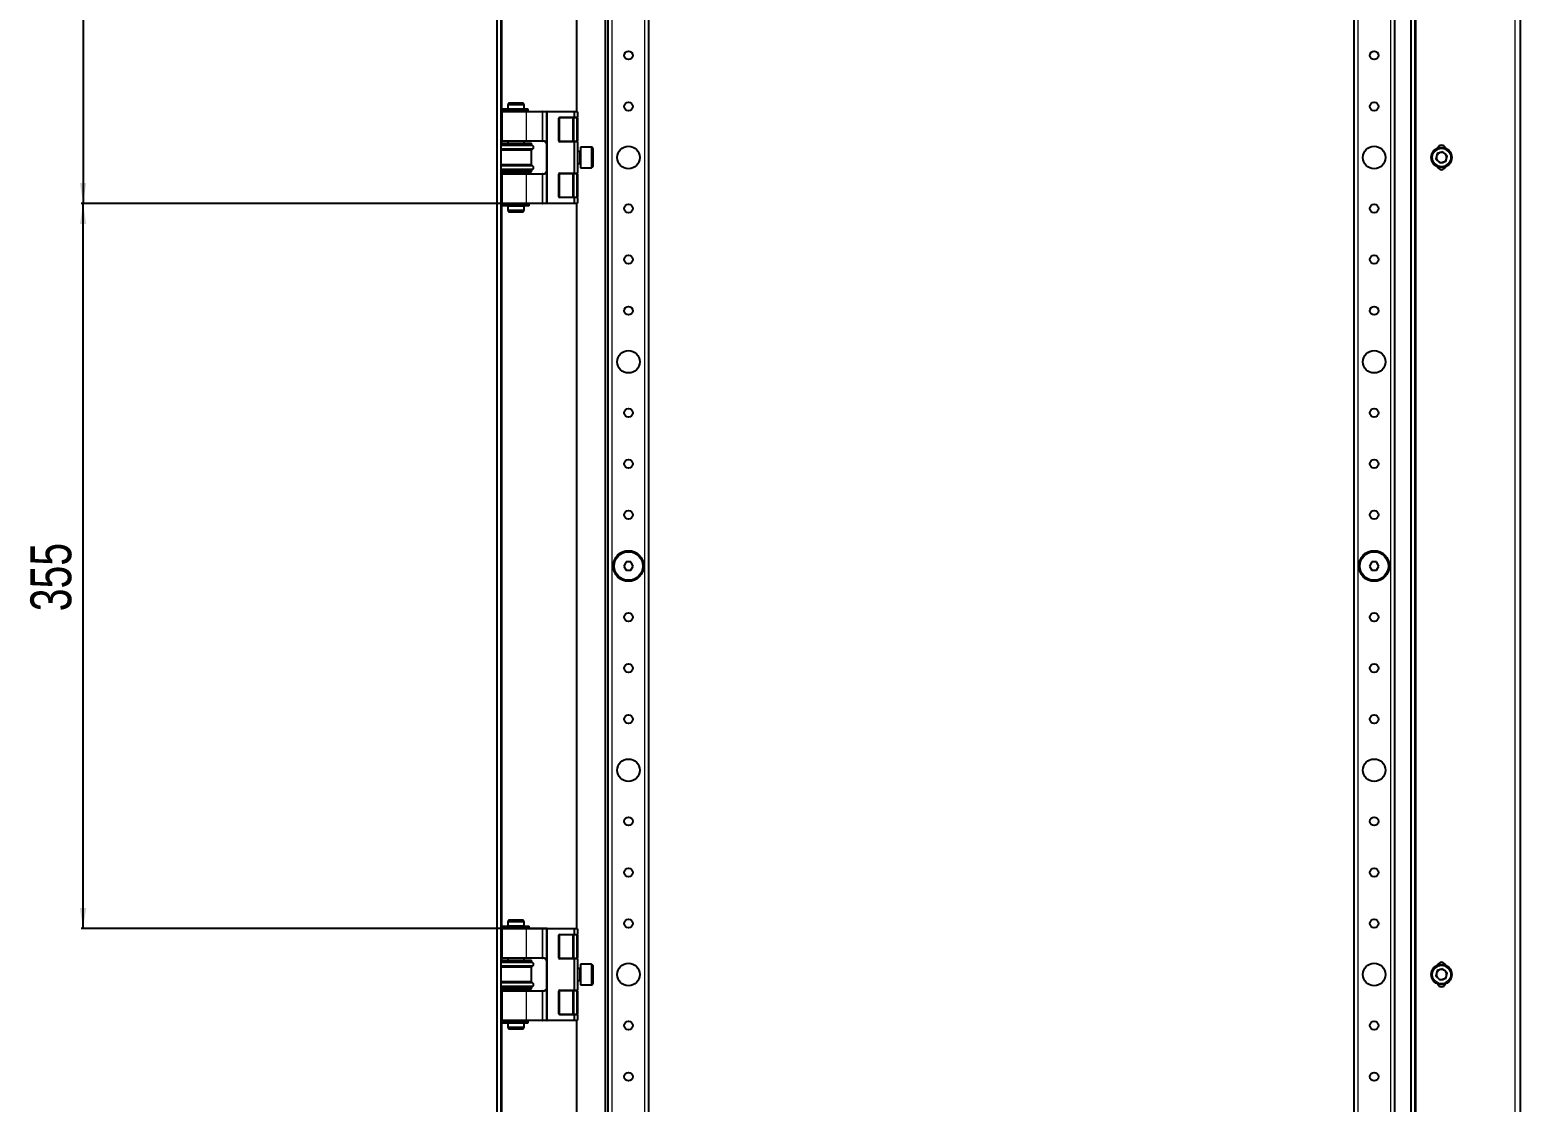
# Model space of a CAD drawing. Header units: millimetres. Extents: x -833 to 2755, y -1229 to 1219.
# Drawn here: x -833 to -103, y -386 to 139 of the extents above; entities that cross this region are included whole.
import ezdxf

# ---------------------------------------------------------------- set-up
doc = ezdxf.new("R2010")
doc.units = ezdxf.units.MM
doc.layers.add('FORMAT', color=7, linetype='Continuous')
doc.styles.add('SLDTEXTSTYLE0', font='TXT', dxfattribs={"width": 0.75})
doc.dimstyles.new('SLDDIMSTYLE0', dxfattribs={"dimtxt": 20, "dimasz": 10, "dimexe": 0, "dimexo": 0.0625, "dimgap": 5, "dimtad": 2, "dimdec": 1, "dimrnd": 1e-09, "dimzin": 12, "dimdsep": 46, "dimtxsty": 'SLDTEXTSTYLE0', "dimsah": 1, "dimcen": 0.09, "dimadec": 0, "dimazin": 3, "dimtfac": 1, "dimtofl": 0, "dimtmove": 0, "dimatfit": 3, "dimfxl": 0, "dimfrac": 2, "dimtolj": 1, "dimtzin": 12, "dimarcsym": 0})

# ---------------------------------------------------------------- blocks, each defined once
blk = doc.blocks.new('_D_6')
at = {"layer": 'FORMAT'}
for p, q in [((-601.47, 449.38), (-807.65, 449.38)), ((-806.65, 449.38), (-806.65, 54.38)), ((-589.86, 54.38), (-807.65, 54.38))]:
    blk.add_line(p, q, dxfattribs=at)
for points in [[(-806.65, 449.38), (-808.19, 439.38), (-805.11, 439.38)], [(-806.65, 54.38), (-805.11, 64.38), (-808.19, 64.38)]]:
    blk.add_solid(points, dxfattribs=at)
at = {"layer": 'FORMAT', "insert": (-832.43, 229.72), "char_height": 20, "attachment_point": 1, "rotation": 90, "style": 'SLDTEXTSTYLE0'}
blk.add_mtext('395', dxfattribs=at)
blk = doc.blocks.new('_D_7')
at = {"layer": 'FORMAT'}
for p, q in [((-579.47, 54.38), (-807.65, 54.38)), ((-806.65, -300.62), (-806.65, 54.38)), ((-579.47, -300.62), (-807.65, -300.62))]:
    blk.add_line(p, q, dxfattribs=at)
for points in [[(-806.65, 54.38), (-808.19, 44.38), (-805.11, 44.38)], [(-806.65, -300.62), (-805.11, -290.62), (-808.19, -290.62)]]:
    blk.add_solid(points, dxfattribs=at)
at = {"layer": 'FORMAT', "insert": (-832.43, -145.28), "char_height": 20, "attachment_point": 1, "rotation": 90, "style": 'SLDTEXTSTYLE0'}
blk.add_mtext('355', dxfattribs=at)

msp = doc.modelspace()

# ---------------------------------------------------------------- linework, layer by layer
at = {"color": 7, "linetype": 'Continuous', "lineweight": 25}
for p, q in [((-604.16, 554.38), (-604.16, -800.62)), ((-602.16, 554.38), (-602.16, -800.62)), ((-551.16, 522.88), (-551.16, -769.12)), ((-156.66, 518.38), (-156.66, -764.62)), ((-154.66, 518.38), (-154.66, -764.62)), ((-103.16, 508.67), (-103.16, -754.9)), ((-549.66, -740.62), (-549.66, 494.38)), ((-529.66, -740.62), (-529.66, 494.38)), ((-184.66, 494.38), (-184.66, -740.62)), ((-164.66, 494.38), (-164.66, -740.62)), ((-565.16, 404.38), (-565.16, 99.38)), ((-598.08, 103.63), (-598.66, 102.63)), ((-598.66, 102.63), (-598.66, 100.63)), ((-595.19, 102.63), (-598.66, 102.63)), ((-598.08, 103.63), (-595.11, 103.63)), ((-590.66, 102.63), (-595.19, 102.63)), ((-595.11, 103.63), (-591.24, 103.63)), ((-590.66, 102.63), (-591.24, 103.63)), ((-590.66, 100.63), (-590.66, 102.63)), ((-601.81, 100.58), (-601.81, 99.68)), ((-588.82, 100.58), (-601.81, 100.58)), ((-588.82, 99.68), (-601.81, 99.68)), ((-601.66, 99.18), (-601.66, 85.08)), ((-601.46, 99.38), (-589.85, 99.38)), ((-598.66, 100.63), (-595.19, 100.63)), ((-598.66, 99.63), (-598.66, 99.38)), ((-598.66, 99.63), (-595.19, 99.63)), ((-598.16, 100.63), (-598.16, 100.58)), ((-598.16, 99.68), (-598.16, 99.63)), ((-595.19, 100.63), (-590.66, 100.63)), ((-595.19, 99.63), (-590.66, 99.63)), ((-591.16, 100.58), (-591.16, 100.63)), ((-591.16, 99.63), (-591.16, 99.68)), ((-590.66, 99.38), (-590.66, 99.63)), ((-589.85, 99.38), (-581.96, 99.38)), ((-588.74, 100.58), (-588.82, 100.58)), ((-588.74, 99.68), (-588.82, 99.68)), ((-588.74, 99.68), (-588.74, 100.58)), ((-588.72, 100.58), (-588.74, 100.58)), ((-588.72, 99.68), (-588.74, 99.68)), ((-588.72, 99.68), (-588.72, 100.58)), ((-581.68, 99.38), (-581.96, 99.38)), ((-581.68, 99.38), (-579.46, 99.38)), ((-579.66, 54.58), (-579.66, 99.18)), ((-579.46, 99.38), (-566.24, 99.38)), ((-573.66, 96.08), (-573.66, 84.98)), ((-566.28, 96.38), (-573.36, 96.38)), ((-566.66, 96.08), (-566.66, 84.98)), ((-564.96, 96.38), (-566.28, 96.38)), ((-566.24, 99.38), (-564.86, 99.38)), ((-566.16, 96.68), (-566.16, 99.18)), ((-564.66, 99.18), (-564.66, 96.68)), ((-564.66, 96.08), (-564.66, 96.68)), ((-564.66, 96.08), (-564.66, 84.98)), ((-602.16, 83.88), (-587.16, 83.88)), ((-587.16, 83.28), (-602.16, 83.28)), ((-587.16, 80.48), (-602.16, 80.48)), ((-589.85, 84.88), (-601.46, 84.88)), ((-598.66, 84.88), (-598.66, 83.88)), ((-590.66, 83.88), (-590.66, 84.88)), ((-581.96, 84.88), (-589.85, 84.88)), ((-587.16, 83.28), (-587.16, 83.88)), ((-586.46, 82.6), (-587.16, 83.28)), ((-587.16, 80.48), (-586.46, 81.17)), ((-587.16, 73.28), (-587.16, 80.48)), ((-581.96, 84.88), (-581.68, 84.88)), ((-581.16, 84.88), (-581.68, 84.88)), ((-573.36, 84.68), (-566.28, 84.68)), ((-566.28, 84.68), (-564.96, 84.68)), ((-566.16, 69.38), (-566.16, 84.38)), ((-564.66, 84.38), (-564.66, 84.98)), ((-564.66, 84.38), (-564.66, 69.38)), ((-557.76, 81.88), (-563.16, 81.88)), ((-563.16, 81.88), (-563.16, 71.88)), ((-557.16, 81.28), (-557.16, 72.48)), ((-587.16, 73.28), (-602.16, 73.28)), ((-586.46, 72.6), (-587.16, 73.28)), ((-563.41, 79.88), (-564.66, 79.88)), ((-564.66, 73.88), (-563.41, 73.88)), ((-143.76, 78.88), (-144.44, 76.07)), ((-142.34, 74.07), (-144.44, 76.07)), ((-140.97, 79.7), (-143.76, 78.88)), ((-139.56, 74.88), (-142.34, 74.07)), ((-140.97, 79.7), (-138.88, 77.7)), ((-139.56, 74.88), (-138.88, 77.7)), ((-587.16, 70.48), (-602.16, 70.48)), ((-602.16, 69.88), (-587.16, 69.88)), ((-601.66, 68.68), (-601.66, 54.58)), ((-601.46, 68.88), (-589.85, 68.88)), ((-598.66, 69.88), (-598.66, 68.88)), ((-590.66, 68.88), (-590.66, 69.88)), ((-589.85, 68.88), (-581.96, 68.88)), ((-587.16, 70.48), (-586.46, 71.17)), ((-587.16, 69.88), (-587.16, 70.48)), ((-581.68, 68.88), (-581.96, 68.88)), ((-581.68, 68.88), (-581.16, 68.88)), ((-573.66, 68.78), (-573.66, 57.68)), ((-566.28, 69.08), (-573.36, 69.08)), ((-566.66, 68.78), (-566.66, 57.68)), ((-564.96, 69.08), (-566.28, 69.08)), ((-564.66, 68.78), (-564.66, 69.38)), ((-564.66, 68.78), (-564.66, 57.68)), ((-563.16, 71.88), (-557.76, 71.88)), ((-601.81, 54.08), (-601.81, 53.18)), ((-588.34, 54.08), (-601.81, 54.08)), ((-588.34, 53.18), (-601.81, 53.18)), ((-589.85, 54.38), (-601.46, 54.38)), ((-598.66, 54.38), (-598.66, 54.13)), ((-598.66, 54.13), (-595.19, 54.13)), ((-598.66, 53.13), (-598.66, 51.13)), ((-598.66, 53.13), (-595.19, 53.13)), ((-598.66, 51.13), (-598.08, 50.13)), ((-598.66, 51.13), (-590.66, 51.13)), ((-598.16, 54.13), (-598.16, 54.08)), ((-598.16, 53.18), (-598.16, 53.13)), ((-595.19, 54.13), (-590.66, 54.13)), ((-595.19, 53.13), (-590.66, 53.13)), ((-591.24, 50.13), (-590.66, 51.13)), ((-591.16, 54.08), (-591.16, 54.13)), ((-591.16, 53.13), (-591.16, 53.18)), ((-590.66, 54.13), (-590.66, 54.38)), ((-590.66, 51.13), (-590.66, 53.13)), ((-581.96, 54.38), (-589.85, 54.38)), ((-588.29, 54.08), (-588.34, 54.08)), ((-588.29, 53.18), (-588.34, 53.18)), ((-588.29, 53.18), (-588.29, 54.08)), ((-581.96, 54.38), (-581.68, 54.38)), ((-579.46, 54.38), (-581.68, 54.38)), ((-566.24, 54.38), (-579.46, 54.38)), ((-573.36, 57.38), (-566.28, 57.38)), ((-566.28, 57.38), (-564.96, 57.38)), ((-564.86, 54.38), (-566.24, 54.38)), ((-566.16, 54.58), (-566.16, 57.08)), ((-565.16, 54.38), (-565.16, -300.62)), ((-564.66, 57.08), (-564.66, 57.68)), ((-564.66, 57.08), (-564.66, 54.58)), ((-591.24, 50.13), (-598.08, 50.13)), ((-540.81, -121.12), (-541.97, -123.12)), ((-541.97, -123.12), (-540.81, -125.12)), ((-538.5, -121.12), (-540.81, -121.12)), ((-537.35, -123.12), (-538.5, -121.12)), ((-538.5, -125.12), (-537.35, -123.12)), ((-175.81, -121.12), (-176.97, -123.12)), ((-176.97, -123.12), (-175.81, -125.12)), ((-173.5, -121.12), (-175.81, -121.12)), ((-172.35, -123.12), (-173.5, -121.12)), ((-173.5, -125.12), (-172.35, -123.12)), ((-540.81, -125.12), (-538.5, -125.12)), ((-175.81, -125.12), (-173.5, -125.12)), ((-598.08, -296.37), (-598.66, -297.37)), ((-598.66, -297.37), (-598.66, -299.37)), ((-595.19, -297.37), (-598.66, -297.37)), ((-598.08, -296.37), (-595.11, -296.37)), ((-590.66, -297.37), (-595.19, -297.37)), ((-595.11, -296.37), (-591.24, -296.37)), ((-590.66, -297.37), (-591.24, -296.37)), ((-590.66, -299.37), (-590.66, -297.37)), ((-601.81, -299.42), (-601.81, -300.32)), ((-601.81, -299.42), (-588.34, -299.42)), ((-601.81, -300.32), (-588.34, -300.32)), ((-601.66, -300.82), (-601.66, -314.92)), ((-601.46, -300.62), (-589.85, -300.62)), ((-590.66, -299.37), (-598.66, -299.37)), ((-598.66, -300.37), (-598.66, -300.62)), ((-590.66, -300.37), (-598.66, -300.37)), ((-598.16, -299.37), (-598.16, -299.42)), ((-598.16, -300.32), (-598.16, -300.37)), ((-591.16, -299.42), (-591.16, -299.37)), ((-591.16, -300.37), (-591.16, -300.32)), ((-590.66, -300.62), (-590.66, -300.37)), ((-589.85, -300.62), (-581.96, -300.62)), ((-588.34, -299.42), (-588.29, -299.42)), ((-588.34, -300.32), (-588.29, -300.32)), ((-588.29, -300.32), (-588.29, -299.42)), ((-581.68, -300.62), (-581.96, -300.62)), ((-581.68, -300.62), (-579.46, -300.62)), ((-579.66, -345.42), (-579.66, -300.82)), ((-579.46, -300.62), (-566.24, -300.62)), ((-573.66, -303.92), (-573.66, -315.02)), ((-566.28, -303.62), (-573.36, -303.62)), ((-566.66, -303.92), (-566.66, -315.02)), ((-564.96, -303.62), (-566.28, -303.62)), ((-566.24, -300.62), (-564.86, -300.62)), ((-566.16, -303.32), (-566.16, -300.82)), ((-564.66, -300.82), (-564.66, -303.32)), ((-564.66, -303.92), (-564.66, -303.32)), ((-564.66, -303.92), (-564.66, -315.02)), ((-602.16, -316.12), (-587.16, -316.12)), ((-587.16, -316.72), (-602.16, -316.72)), ((-587.16, -319.52), (-602.16, -319.52)), ((-589.85, -315.12), (-601.46, -315.12)), ((-598.66, -315.12), (-598.66, -316.12)), ((-590.66, -316.12), (-590.66, -315.12)), ((-581.96, -315.12), (-589.85, -315.12)), ((-587.16, -316.72), (-587.16, -316.12)), ((-586.46, -317.4), (-587.16, -316.72)), ((-587.16, -319.52), (-586.46, -318.83)), ((-587.16, -326.72), (-587.16, -319.52)), ((-581.96, -315.12), (-581.68, -315.12)), ((-581.16, -315.12), (-581.68, -315.12)), ((-573.36, -315.32), (-566.28, -315.32)), ((-566.28, -315.32), (-564.96, -315.32)), ((-566.16, -330.62), (-566.16, -315.62)), ((-564.66, -315.62), (-564.66, -315.02)), ((-564.66, -315.62), (-564.66, -330.62)), ((-563.41, -320.12), (-564.66, -320.12)), ((-557.76, -318.12), (-563.16, -318.12)), ((-563.16, -318.12), (-563.16, -323.12)), ((-557.16, -318.72), (-557.16, -323.12)), ((-140.97, -320.3), (-143.76, -321.12)), ((-140.97, -320.3), (-138.88, -322.3)), ((-587.16, -326.72), (-602.16, -326.72)), ((-586.46, -327.4), (-587.16, -326.72)), ((-564.66, -326.12), (-563.41, -326.12)), ((-563.16, -323.12), (-563.16, -328.12)), ((-563.16, -328.12), (-557.76, -328.12)), ((-557.16, -323.12), (-557.16, -327.52)), ((-143.76, -321.12), (-144.44, -323.93)), ((-142.34, -325.93), (-144.44, -323.93)), ((-139.56, -325.12), (-142.34, -325.93)), ((-139.56, -325.12), (-138.88, -322.3)), ((-587.16, -329.52), (-602.16, -329.52)), ((-602.16, -330.12), (-587.16, -330.12)), ((-601.66, -331.32), (-601.66, -345.42)), ((-601.46, -331.12), (-589.85, -331.12)), ((-598.66, -330.12), (-598.66, -331.12)), ((-590.66, -331.12), (-590.66, -330.12)), ((-589.85, -331.12), (-581.96, -331.12)), ((-587.16, -329.52), (-586.46, -328.83)), ((-587.16, -330.12), (-587.16, -329.52)), ((-581.68, -331.12), (-581.96, -331.12)), ((-581.68, -331.12), (-581.16, -331.12)), ((-573.66, -331.22), (-573.66, -342.32)), ((-566.28, -330.92), (-573.36, -330.92)), ((-566.66, -331.22), (-566.66, -342.32)), ((-564.96, -330.92), (-566.28, -330.92)), ((-564.66, -331.22), (-564.66, -330.62)), ((-564.66, -331.22), (-564.66, -342.32)), ((-573.36, -342.62), (-566.28, -342.62)), ((-566.28, -342.62), (-564.96, -342.62)), ((-564.66, -342.92), (-564.66, -342.32)), ((-601.81, -345.92), (-601.81, -346.82)), ((-601.81, -345.92), (-588.82, -345.92)), ((-601.81, -346.82), (-588.82, -346.82)), ((-589.85, -345.62), (-601.46, -345.62)), ((-598.66, -345.62), (-598.66, -345.87)), ((-590.66, -345.87), (-598.66, -345.87)), ((-598.66, -346.87), (-598.66, -348.87)), ((-590.66, -346.87), (-598.66, -346.87)), ((-598.66, -348.87), (-598.08, -349.87)), ((-598.66, -348.87), (-590.66, -348.87)), ((-598.16, -345.87), (-598.16, -345.92)), ((-598.16, -346.82), (-598.16, -346.87)), ((-591.24, -349.87), (-598.08, -349.87)), ((-591.24, -349.87), (-590.66, -348.87)), ((-591.16, -345.92), (-591.16, -345.87)), ((-591.16, -346.87), (-591.16, -346.82)), ((-590.66, -345.87), (-590.66, -345.62)), ((-590.66, -348.87), (-590.66, -346.87)), ((-581.96, -345.62), (-589.85, -345.62)), ((-588.82, -345.92), (-588.74, -345.92)), ((-588.82, -346.82), (-588.74, -346.82)), ((-588.74, -346.82), (-588.74, -345.92)), ((-588.74, -345.92), (-588.72, -345.92)), ((-588.74, -346.82), (-588.72, -346.82)), ((-588.72, -346.82), (-588.72, -345.92)), ((-581.96, -345.62), (-581.68, -345.62)), ((-579.46, -345.62), (-581.68, -345.62)), ((-566.24, -345.62), (-579.46, -345.62)), ((-564.86, -345.62), (-566.24, -345.62)), ((-566.16, -345.42), (-566.16, -342.92)), ((-565.16, -345.62), (-565.16, -650.62)), ((-564.66, -342.92), (-564.66, -345.42))]:
    msp.add_line(p, q, dxfattribs=at)
at = {"color": 8, "linetype": 'Continuous', "lineweight": 18}
for p, q in [((-154.06, -764.62), (-154.06, 518.38)), ((-105.76, 504.16), (-105.76, -750.4)), ((-547.66, -740.62), (-547.66, 494.38)), ((-531.66, -740.62), (-531.66, 494.38)), ((-182.66, 494.38), (-182.66, -740.62)), ((-166.66, 494.38), (-166.66, -740.62)), ((-601.56, 100.58), (-601.56, 403.18)), ((-589.71, 99.18), (-601.66, 99.18)), ((-601.56, 99.36), (-601.56, 99.68)), ((-589.71, 99.18), (-589.71, 85.08)), ((-581.82, 99.18), (-589.71, 99.18)), ((-588.82, 99.68), (-588.82, 100.58)), ((-581.82, 85.08), (-581.82, 99.18)), ((-581.68, 99.18), (-581.82, 99.18)), ((-581.68, 99.18), (-581.68, 99.38)), ((-581.68, 99.18), (-581.68, 85.08)), ((-579.66, 99.18), (-581.68, 99.18)), ((-579.66, 99.18), (-579.46, 99.18)), ((-579.46, 99.38), (-579.46, 99.18)), ((-579.46, 99.18), (-579.46, 54.58)), ((-566.16, 99.18), (-579.46, 99.18)), ((-573.96, 84.98), (-573.96, 96.08)), ((-573.96, 96.08), (-573.66, 96.08)), ((-573.66, 96.08), (-573.36, 96.08)), ((-573.36, 96.68), (-566.16, 96.68)), ((-573.36, 96.68), (-573.36, 96.38)), ((-573.36, 96.38), (-573.36, 96.08)), ((-566.96, 96.08), (-573.36, 96.08)), ((-573.36, 96.08), (-573.36, 84.98)), ((-566.96, 96.38), (-566.96, 96.08)), ((-566.96, 96.08), (-566.66, 96.08)), ((-566.96, 84.98), (-566.96, 96.08)), ((-566.66, 96.08), (-566.36, 96.08)), ((-566.36, 96.38), (-566.36, 96.08)), ((-564.96, 96.08), (-566.36, 96.08)), ((-566.36, 96.08), (-566.36, 84.98)), ((-564.66, 99.18), (-566.16, 99.18)), ((-566.16, 96.68), (-564.66, 96.68)), ((-564.96, 96.38), (-564.96, 96.08)), ((-564.66, 96.08), (-564.96, 96.08)), ((-564.96, 84.98), (-564.96, 96.08)), ((-586.46, 82.6), (-602.16, 82.6)), ((-586.46, 81.17), (-602.16, 81.17)), ((-601.66, 85.08), (-589.71, 85.08)), ((-601.56, 83.88), (-601.56, 84.91)), ((-589.71, 85.08), (-581.82, 85.08)), ((-581.68, 85.08), (-581.82, 85.08)), ((-581.68, 84.88), (-581.68, 85.08)), ((-581.68, 85.08), (-581.16, 85.08)), ((-581.16, 84.88), (-581.16, 85.08)), ((-573.66, 84.98), (-573.96, 84.98)), ((-573.36, 84.98), (-573.66, 84.98)), ((-573.36, 84.98), (-566.96, 84.98)), ((-573.36, 84.98), (-573.36, 84.68)), ((-573.36, 84.68), (-573.36, 84.38)), ((-566.16, 84.38), (-573.36, 84.38)), ((-566.96, 84.98), (-566.96, 84.68)), ((-566.66, 84.98), (-566.96, 84.98)), ((-566.36, 84.98), (-566.66, 84.98)), ((-566.36, 84.98), (-564.96, 84.98)), ((-566.36, 84.98), (-566.36, 84.68)), ((-564.66, 84.38), (-566.16, 84.38)), ((-564.96, 84.98), (-564.96, 84.68)), ((-564.96, 84.98), (-564.66, 84.98)), ((-557.76, 71.88), (-557.76, 81.88)), ((-563.41, 76.88), (-563.41, 79.88)), ((-563.41, 73.88), (-563.41, 76.88)), ((-586.46, 72.6), (-602.16, 72.6)), ((-586.46, 71.17), (-602.16, 71.17)), ((-589.71, 68.68), (-601.66, 68.68)), ((-601.56, 68.86), (-601.56, 69.88)), ((-589.71, 68.68), (-589.71, 54.58)), ((-581.82, 68.68), (-589.71, 68.68)), ((-581.82, 54.58), (-581.82, 68.68)), ((-581.82, 68.68), (-581.68, 68.68)), ((-581.68, 68.68), (-581.68, 68.88)), ((-581.68, 68.68), (-581.68, 54.58)), ((-581.16, 68.68), (-581.68, 68.68)), ((-581.16, 68.68), (-581.16, 68.88)), ((-573.96, 57.68), (-573.96, 68.78)), ((-573.96, 68.78), (-573.66, 68.78)), ((-573.66, 68.78), (-573.36, 68.78)), ((-573.36, 69.38), (-566.16, 69.38)), ((-573.36, 69.08), (-573.36, 69.38)), ((-573.36, 69.08), (-573.36, 68.78)), ((-566.96, 68.78), (-573.36, 68.78)), ((-573.36, 68.78), (-573.36, 57.68)), ((-566.96, 69.08), (-566.96, 68.78)), ((-566.96, 68.78), (-566.66, 68.78)), ((-566.96, 57.68), (-566.96, 68.78)), ((-566.66, 68.78), (-566.36, 68.78)), ((-566.36, 68.78), (-566.36, 69.08)), ((-564.96, 68.78), (-566.36, 68.78)), ((-566.36, 68.78), (-566.36, 57.68)), ((-566.16, 69.38), (-564.66, 69.38)), ((-564.96, 68.78), (-564.96, 69.08)), ((-564.96, 68.78), (-564.66, 68.78)), ((-564.96, 57.68), (-564.96, 68.78)), ((-601.66, 54.58), (-589.71, 54.58)), ((-601.56, 54.08), (-601.56, 54.41)), ((-601.56, -299.42), (-601.56, 53.18)), ((-589.71, 54.58), (-581.82, 54.58)), ((-588.34, 53.18), (-588.34, 54.08)), ((-581.82, 54.58), (-581.68, 54.58)), ((-581.68, 54.38), (-581.68, 54.58)), ((-581.68, 54.58), (-579.66, 54.58)), ((-579.46, 54.58), (-579.66, 54.58)), ((-579.46, 54.58), (-566.16, 54.58)), ((-579.46, 54.58), (-579.46, 54.38)), ((-573.96, 57.68), (-573.66, 57.68)), ((-573.66, 57.68), (-573.36, 57.68)), ((-573.36, 57.68), (-566.96, 57.68)), ((-573.36, 57.68), (-573.36, 57.38)), ((-573.36, 57.08), (-573.36, 57.38)), ((-566.16, 57.08), (-573.36, 57.08)), ((-566.96, 57.68), (-566.96, 57.38)), ((-566.96, 57.68), (-566.66, 57.68)), ((-566.66, 57.68), (-566.36, 57.68)), ((-566.36, 57.38), (-566.36, 57.68)), ((-566.36, 57.68), (-564.96, 57.68)), ((-564.66, 57.08), (-566.16, 57.08)), ((-566.16, 54.58), (-564.66, 54.58)), ((-564.96, 57.38), (-564.96, 57.68)), ((-564.96, 57.68), (-564.66, 57.68)), ((-589.71, -300.82), (-601.66, -300.82)), ((-601.56, -300.64), (-601.56, -300.32)), ((-589.71, -300.82), (-589.71, -314.92)), ((-581.82, -300.82), (-589.71, -300.82)), ((-588.34, -299.42), (-588.34, -300.32)), ((-581.82, -314.92), (-581.82, -300.82)), ((-581.68, -300.82), (-581.82, -300.82)), ((-581.68, -300.82), (-581.68, -300.62)), ((-581.68, -300.82), (-581.68, -314.92)), ((-579.66, -300.82), (-581.68, -300.82)), ((-579.66, -300.82), (-579.46, -300.82)), ((-579.46, -300.62), (-579.46, -300.82)), ((-579.46, -300.82), (-579.46, -345.42)), ((-566.16, -300.82), (-579.46, -300.82)), ((-573.96, -315.02), (-573.96, -303.92)), ((-573.96, -303.92), (-573.66, -303.92)), ((-573.66, -303.92), (-573.36, -303.92)), ((-573.36, -303.32), (-566.16, -303.32)), ((-573.36, -303.32), (-573.36, -303.62)), ((-573.36, -303.62), (-573.36, -303.92)), ((-566.96, -303.92), (-573.36, -303.92)), ((-573.36, -303.92), (-573.36, -315.02)), ((-566.96, -303.62), (-566.96, -303.92)), ((-566.96, -303.92), (-566.66, -303.92)), ((-566.96, -315.02), (-566.96, -303.92)), ((-566.66, -303.92), (-566.36, -303.92)), ((-566.36, -303.62), (-566.36, -303.92)), ((-564.96, -303.92), (-566.36, -303.92)), ((-566.36, -303.92), (-566.36, -315.02)), ((-564.66, -300.82), (-566.16, -300.82)), ((-566.16, -303.32), (-564.66, -303.32)), ((-564.96, -303.62), (-564.96, -303.92)), ((-564.66, -303.92), (-564.96, -303.92)), ((-564.96, -315.02), (-564.96, -303.92)), ((-586.46, -317.4), (-602.16, -317.4)), ((-586.46, -318.83), (-602.16, -318.83)), ((-601.66, -314.92), (-589.71, -314.92)), ((-601.56, -316.12), (-601.56, -315.09)), ((-589.71, -314.92), (-581.82, -314.92)), ((-581.68, -314.92), (-581.82, -314.92)), ((-581.68, -315.12), (-581.68, -314.92)), ((-581.68, -314.92), (-581.16, -314.92)), ((-581.16, -315.12), (-581.16, -314.92)), ((-573.66, -315.02), (-573.96, -315.02)), ((-573.36, -315.02), (-573.66, -315.02)), ((-573.36, -315.02), (-566.96, -315.02)), ((-573.36, -315.02), (-573.36, -315.32)), ((-573.36, -315.32), (-573.36, -315.62)), ((-566.16, -315.62), (-573.36, -315.62)), ((-566.96, -315.02), (-566.96, -315.32)), ((-566.66, -315.02), (-566.96, -315.02)), ((-566.36, -315.02), (-566.66, -315.02)), ((-566.36, -315.02), (-564.96, -315.02)), ((-566.36, -315.02), (-566.36, -315.32)), ((-564.66, -315.62), (-566.16, -315.62)), ((-564.96, -315.02), (-564.96, -315.32)), ((-564.96, -315.02), (-564.66, -315.02)), ((-563.41, -326.12), (-563.41, -320.12)), ((-557.76, -323.12), (-557.76, -318.12)), ((-586.46, -327.4), (-602.16, -327.4)), ((-557.76, -328.12), (-557.76, -323.12)), ((-586.46, -328.83), (-602.16, -328.83)), ((-589.71, -331.32), (-601.66, -331.32)), ((-601.56, -331.14), (-601.56, -330.12)), ((-589.71, -331.32), (-589.71, -345.42)), ((-581.82, -331.32), (-589.71, -331.32)), ((-581.82, -345.42), (-581.82, -331.32)), ((-581.82, -331.32), (-581.68, -331.32)), ((-581.68, -331.32), (-581.68, -331.12)), ((-581.68, -331.32), (-581.68, -345.42)), ((-581.16, -331.32), (-581.68, -331.32)), ((-581.16, -331.32), (-581.16, -331.12)), ((-573.96, -342.32), (-573.96, -331.22)), ((-573.96, -331.22), (-573.66, -331.22)), ((-573.66, -331.22), (-573.36, -331.22)), ((-573.36, -330.62), (-566.16, -330.62)), ((-573.36, -330.92), (-573.36, -330.62)), ((-573.36, -330.92), (-573.36, -331.22)), ((-566.96, -331.22), (-573.36, -331.22)), ((-573.36, -331.22), (-573.36, -342.32)), ((-566.96, -330.92), (-566.96, -331.22)), ((-566.96, -331.22), (-566.66, -331.22)), ((-566.96, -342.32), (-566.96, -331.22)), ((-566.66, -331.22), (-566.36, -331.22)), ((-566.36, -331.22), (-566.36, -330.92)), ((-564.96, -331.22), (-566.36, -331.22)), ((-566.36, -331.22), (-566.36, -342.32)), ((-566.16, -330.62), (-564.66, -330.62)), ((-564.96, -331.22), (-564.96, -330.92)), ((-564.96, -331.22), (-564.66, -331.22)), ((-564.96, -342.32), (-564.96, -331.22)), ((-573.96, -342.32), (-573.66, -342.32)), ((-573.66, -342.32), (-573.36, -342.32)), ((-573.36, -342.32), (-566.96, -342.32)), ((-573.36, -342.32), (-573.36, -342.62)), ((-573.36, -342.92), (-573.36, -342.62)), ((-566.96, -342.32), (-566.96, -342.62)), ((-566.96, -342.32), (-566.66, -342.32)), ((-566.66, -342.32), (-566.36, -342.32)), ((-566.36, -342.62), (-566.36, -342.32)), ((-566.36, -342.32), (-564.96, -342.32)), ((-564.96, -342.62), (-564.96, -342.32)), ((-564.96, -342.32), (-564.66, -342.32)), ((-601.66, -345.42), (-589.71, -345.42)), ((-601.56, -345.92), (-601.56, -345.59)), ((-601.56, -649.42), (-601.56, -346.82)), ((-589.71, -345.42), (-581.82, -345.42)), ((-588.82, -345.92), (-588.82, -346.82)), ((-581.82, -345.42), (-581.68, -345.42)), ((-581.68, -345.62), (-581.68, -345.42)), ((-581.68, -345.42), (-579.66, -345.42)), ((-579.46, -345.42), (-579.66, -345.42)), ((-579.46, -345.42), (-566.16, -345.42)), ((-579.46, -345.42), (-579.46, -345.62)), ((-566.16, -342.92), (-573.36, -342.92)), ((-564.66, -342.92), (-566.16, -342.92)), ((-566.16, -345.42), (-564.66, -345.42))]:
    msp.add_line(p, q, dxfattribs=at)
at = {"color": 7, "linetype": 'Continuous', "lineweight": 25}
for centre, radius in [((-539.66, 126.88), 2.1), ((-174.66, 126.88), 2.1), ((-539.66, 101.88), 2.1), ((-174.66, 101.88), 2.1), ((-539.66, 76.88), 5.5), ((-174.66, 76.88), 5.5), ((-141.66, 76.88), 5), ((-539.66, 51.88), 2.1), ((-174.66, 51.88), 2.1), ((-539.66, 26.88), 2.1), ((-174.66, 26.88), 2.1), ((-539.66, 1.88), 2.1), ((-174.66, 1.88), 2.1), ((-539.66, -23.12), 5.5), ((-174.66, -23.12), 5.5), ((-539.66, -48.12), 2.1), ((-174.66, -48.12), 2.1), ((-539.66, -73.12), 2.1), ((-174.66, -73.12), 2.1), ((-539.66, -98.12), 2.1), ((-174.66, -98.12), 2.1), ((-539.66, -123.12), 7.5), ((-539.66, -123.12), 7), ((-174.66, -123.12), 7.5), ((-174.66, -123.12), 7), ((-539.66, -148.12), 2.1), ((-174.66, -148.12), 2.1), ((-539.66, -173.12), 2.1), ((-174.66, -173.12), 2.1), ((-539.66, -198.12), 2.1), ((-174.66, -198.12), 2.1), ((-539.66, -223.12), 5.5), ((-174.66, -223.12), 5.5), ((-539.66, -248.12), 2.1), ((-174.66, -248.12), 2.1), ((-539.66, -273.12), 2.1), ((-174.66, -273.12), 2.1), ((-539.66, -298.12), 2.1), ((-174.66, -298.12), 2.1), ((-539.66, -323.12), 5.5), ((-174.66, -323.12), 5.5), ((-141.66, -323.12), 5), ((-539.66, -348.12), 2.1), ((-174.66, -348.12), 2.1), ((-539.66, -373.12), 2.1), ((-174.66, -373.12), 2.1)]:
    msp.add_circle(centre, radius, dxfattribs=at)
at = {"color": 8, "linetype": 'Continuous', "lineweight": 18}
for centre in [(-141.66, 76.88), (-141.66, -323.12)]:
    msp.add_circle(centre, 4.4, dxfattribs=at)
at = {"color": 7, "linetype": 'Continuous', "lineweight": 25}
for centre, radius, start, end in [((-601.46, 99.18), 0.2, 90, 180), ((-579.46, 99.18), 0.2, 90, 180), ((-573.36, 96.08), 0.3, 90, 180), ((-566.36, 96.08), 0.3, 90, 180), ((-564.96, 96.68), 0.3, 270, 0), ((-564.86, 99.18), 0.2, 0, 90), ((-601.46, 85.08), 0.2, 180, 270), ((-587.16, 81.88), 1, 314.427, 45.573), ((-581.16, 83.38), 1.5, 0, 90), ((-573.36, 84.98), 0.3, 180, 270), ((-566.36, 84.98), 0.3, 180, 270), ((-564.96, 84.38), 0.3, 0, 90), ((-557.76, 81.28), 0.6, 360, 90), ((-141.66, 80.88), 2, 18.20996, 161.79004), ((-563.41, 80.13), 0.25, 270, 360), ((-563.41, 73.63), 0.25, 0, 90), ((-141.66, 76.88), 2.51, 166.35345, 226.35345), ((-141.66, 76.88), 2.51, 106.35345, 166.35345), ((-141.66, 76.88), 2.51, 226.35345, 286.35345), ((-141.66, 76.88), 2.51, 46.35345, 106.35345), ((-141.66, 76.88), 2.51, 286.35345, 346.35345), ((-141.66, 76.88), 2.51, 346.35345, 46.35345), ((-601.46, 68.68), 0.2, 90, 180), ((-587.16, 71.88), 1, 314.427, 45.573), ((-581.16, 70.38), 1.5, 270, 0), ((-573.36, 68.78), 0.3, 90, 180), ((-566.36, 68.78), 0.3, 90, 180), ((-564.96, 69.38), 0.3, 270, 0), ((-557.76, 72.48), 0.6, 270, 0), ((-141.66, 72.88), 2, 198.20996, 341.79004), ((-601.46, 54.58), 0.2, 180, 270), ((-579.46, 54.58), 0.2, 180, 270), ((-573.36, 57.68), 0.3, 180, 270), ((-566.36, 57.68), 0.3, 180, 270), ((-564.96, 57.08), 0.3, 0, 90), ((-564.86, 54.58), 0.2, 270, 0), ((-601.46, -300.82), 0.2, 90, 180), ((-579.46, -300.82), 0.2, 90, 180), ((-573.36, -303.92), 0.3, 90, 180), ((-566.36, -303.92), 0.3, 90, 180), ((-564.96, -303.32), 0.3, 270, 0), ((-564.86, -300.82), 0.2, 0, 90), ((-601.46, -314.92), 0.2, 180, 270), ((-587.16, -318.12), 1, 314.427, 45.573), ((-581.16, -316.62), 1.5, 0, 90), ((-573.36, -315.02), 0.3, 180, 270), ((-566.36, -315.02), 0.3, 180, 270), ((-564.96, -315.62), 0.3, 0, 90), ((-563.41, -319.87), 0.25, 270, 0), ((-557.76, -318.72), 0.6, 360, 90), ((-141.66, -323.12), 2.51, 106.35345, 166.35345), ((-141.66, -319.12), 2, 18.20996, 161.79004), ((-141.66, -323.12), 2.51, 46.35345, 106.35345), ((-587.16, -328.12), 1, 314.427, 45.573), ((-563.41, -326.37), 0.25, 0, 90), ((-557.76, -327.52), 0.6, 270, 0), ((-141.66, -323.12), 2.51, 166.35345, 226.35345), ((-141.66, -327.12), 2, 198.20996, 341.79004), ((-141.66, -323.12), 2.51, 226.35345, 286.35345), ((-141.66, -323.12), 2.51, 286.35345, 346.35345), ((-141.66, -323.12), 2.51, 346.35345, 46.35345), ((-601.46, -331.32), 0.2, 90, 180), ((-581.16, -329.62), 1.5, 270, 0), ((-573.36, -331.22), 0.3, 90, 180), ((-566.36, -331.22), 0.3, 90, 180), ((-564.96, -330.62), 0.3, 270, 0), ((-573.36, -342.32), 0.3, 180, 270), ((-566.36, -342.32), 0.3, 180, 270), ((-564.96, -342.92), 0.3, 0, 90), ((-601.46, -345.42), 0.2, 180, 270), ((-579.46, -345.42), 0.2, 180, 270), ((-564.86, -345.42), 0.2, 270, 0)]:
    msp.add_arc(centre, radius, start, end, dxfattribs=at)
at = {"color": 8, "linetype": 'Continuous', "lineweight": 18}
for centre, radius, start, end in [((-589.89, 99.21), 0.179, 351.95053, 78.57825), ((-581.99, 99.21), 0.179, 351.95053, 78.57825), ((-573.36, 96.08), 0.6, 90, 180), ((-589.89, 85.06), 0.179, 281.42175, 8.04947), ((-581.99, 85.06), 0.179, 281.42175, 8.04947), ((-581.16, 83.38), 1.7, 28.07249, 90), ((-573.36, 84.98), 0.6, 180, 270), ((-589.89, 68.71), 0.179, 351.95053, 78.57825), ((-581.99, 68.71), 0.179, 351.95053, 78.57825), ((-581.16, 70.38), 1.7, 270, 331.92751), ((-573.36, 68.78), 0.6, 90, 180), ((-589.89, 54.56), 0.179, 281.42175, 8.04947), ((-581.99, 54.56), 0.179, 281.42175, 8.04947), ((-573.36, 57.68), 0.6, 180, 270), ((-589.89, -300.79), 0.179, 351.95053, 78.57825), ((-581.99, -300.79), 0.179, 351.95053, 78.57825), ((-573.36, -303.92), 0.6, 90, 180), ((-589.89, -314.94), 0.179, 281.42175, 8.04947), ((-581.99, -314.94), 0.179, 281.42175, 8.04947), ((-581.16, -316.62), 1.7, 28.07249, 90), ((-573.36, -315.02), 0.6, 180, 270), ((-589.89, -331.29), 0.179, 351.95053, 78.57825), ((-581.99, -331.29), 0.179, 351.95053, 78.57825), ((-581.16, -329.62), 1.7, 270, 331.92751), ((-573.36, -331.22), 0.6, 90, 180), ((-573.36, -342.32), 0.6, 180, 270), ((-589.89, -345.44), 0.179, 281.42175, 8.04947), ((-581.99, -345.44), 0.179, 281.42175, 8.04947)]:
    msp.add_arc(centre, radius, start, end, dxfattribs=at)
at = {"color": 7, "linetype": 'Continuous', "lineweight": 25}
for centre, major_axis, start_param, end_param in [((-566.28, 96.68), (0, 0.3), 3.141593, 4.712389), ((-566.24, 99.18), (0, 0.2), 4.712389, 6.283185), ((-566.28, 84.38), (0, 0.3), 4.712389, 6.283185), ((-566.28, 69.38), (0, 0.3), 3.141593, 4.712389), ((-566.28, 57.08), (0, 0.3), 4.712389, 6.283185), ((-566.24, 54.58), (0, 0.2), 3.141593, 4.712389), ((-566.28, -303.32), (0, 0.3), 3.141593, 4.712389), ((-566.24, -300.82), (0, 0.2), 4.712389, 6.283185), ((-566.28, -315.62), (0, 0.3), 4.712389, 6.283185), ((-566.28, -330.62), (0, 0.3), 3.141593, 4.712389), ((-566.28, -342.92), (0, 0.3), 4.712389, 6.283185), ((-566.24, -345.42), (0, 0.2), 3.141593, 4.712389)]:
    msp.add_ellipse(centre, major_axis=major_axis, ratio=0.414214, start_param=start_param, end_param=end_param, dxfattribs=at)

# ---------------------------------------------------------------- dimensions: what is measured, and where the dimension line sits
at = {"layer": 'FORMAT'}
for p1, p2, picture, middle in [((-601.46, 449.38), (-589.85, 54.38), '_D_6', (-806.65, 251.88)), ((-579.46, -300.62), (-579.46, 54.38), '_D_7', (-806.65, -123.12))]:
    dim = msp.add_linear_dim(base=(-806.65, 54.38), p1=p1, p2=p2, angle=90, dimstyle='SLDDIMSTYLE0', dxfattribs=at)
    dim.commit()
    dim.dimension.update_dxf_attribs({"geometry": picture, "text_midpoint": middle, "dimtype": 160})

doc.saveas('drawing.dxf')
